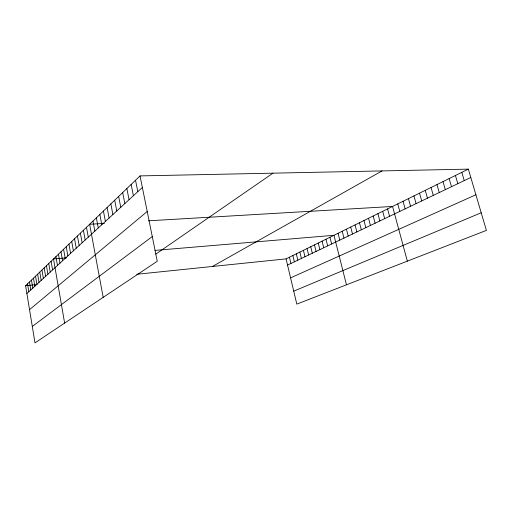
<?xml version="1.0" encoding="UTF-8"?>
<svg xmlns="http://www.w3.org/2000/svg" width="512" height="512" viewBox="0 0 512 512"><rect width="100%" height="100%" fill="white"/><g stroke="black" fill="none" stroke-linecap="round" stroke-linejoin="round"><path stroke-width="0.77" d="M140.032 175.91L157.261 261.267L35.002 342.867L25.6 285.734L140.032 175.91L468.346 169.133L486.4 230.394L296.813 304.122L286.074 258.88L468.346 169.133M26.88 293.53L142.362 187.475M29.536 309.664L147.213 211.494M32.301 326.438L152.275 236.576M155.77 254.138L272.973 173.165M212.442 266.47L382.054 170.912M287.546 265.069L470.803 177.478M290.579 277.862L475.898 194.765M293.734 291.142L481.203 212.755M25.6 285.734L36.998 284.557M136.717 274.278L286.074 258.88M66.451 257.862L53.504 258.957L64.627 323.098M154.912 250.4L333.971 235.296L346.458 284.813M104.41 223.405L89.638 224.269L103.174 297.363M148.538 220.806L392.55 206.451L407.347 261.133M461.824 172.339L464.243 180.614M455.424 175.488L457.811 183.686M449.158 178.579L451.501 186.701M443.008 181.606L445.318 189.658M436.973 184.576L439.245 192.563M431.053 187.488L433.293 195.405M425.248 190.349L427.45 198.195M419.546 193.158L421.715 200.941M413.946 195.917L416.09 203.629M408.454 198.618L410.56 206.272M403.059 201.28L405.133 208.864M397.76 203.885L399.808 211.411M387.584 208.896L389.574 216.301M382.701 211.302L384.666 218.65M377.901 213.664L379.84 220.954M373.184 215.987L375.098 223.219M368.538 218.272L370.426 225.453M363.968 220.525L365.837 227.648M359.475 222.733L361.318 229.805M355.053 224.915L356.87 231.93M350.707 227.053L352.499 234.022M346.419 229.165L348.192 236.077M342.208 231.238L343.955 238.106M338.054 233.28L339.782 240.096M329.952 237.274L331.635 243.994M325.984 239.226L327.654 245.894M322.086 241.146L323.731 247.77M318.24 243.04L319.866 249.619M314.458 244.902L316.064 251.437M310.726 246.739L312.314 253.229M307.046 248.55L308.621 254.995M303.424 250.336L304.979 256.736M299.853 252.096L301.389 258.451M296.333 253.824L297.856 260.141M292.864 255.533L294.368 261.805M289.446 257.216L290.931 263.45M135.52 180.237L137.811 191.654M131.136 184.448L133.376 195.731M126.861 188.55L129.062 199.693M122.701 192.544L124.858 203.552M118.65 196.429L120.768 207.309M114.701 200.224L116.781 210.97M110.848 203.917L112.89 214.541M107.098 207.52L109.101 218.022M103.43 211.034L105.402 221.421M99.859 214.464L101.792 224.73M96.371 217.811L98.272 227.968M92.966 221.082L94.835 231.123M86.483 227.296L88.294 237.126M83.405 230.259L85.184 239.987M80.384 233.152L82.138 242.784M77.434 235.987L79.162 245.517M74.547 238.758L76.25 248.192M71.718 241.472L73.395 250.816M68.954 244.128L70.605 253.376M66.246 246.726L67.872 255.885M63.59 249.274L65.197 258.342M60.992 251.77L62.573 260.755M58.445 254.214L60 263.11M55.949 256.608L57.485 265.427M51.104 261.254L52.602 269.914M48.749 263.514L50.227 272.09M46.445 265.728L47.898 274.227M44.179 267.898L45.619 276.326M41.958 270.029L43.379 278.381M39.782 272.122L41.184 280.397M37.645 274.176L39.027 282.381M35.546 276.192L36.909 284.32M33.485 278.17L34.829 286.234M31.462 280.109L32.787 288.102M29.472 282.016L30.784 289.946M27.52 283.891L28.819 291.75"/></g></svg>
